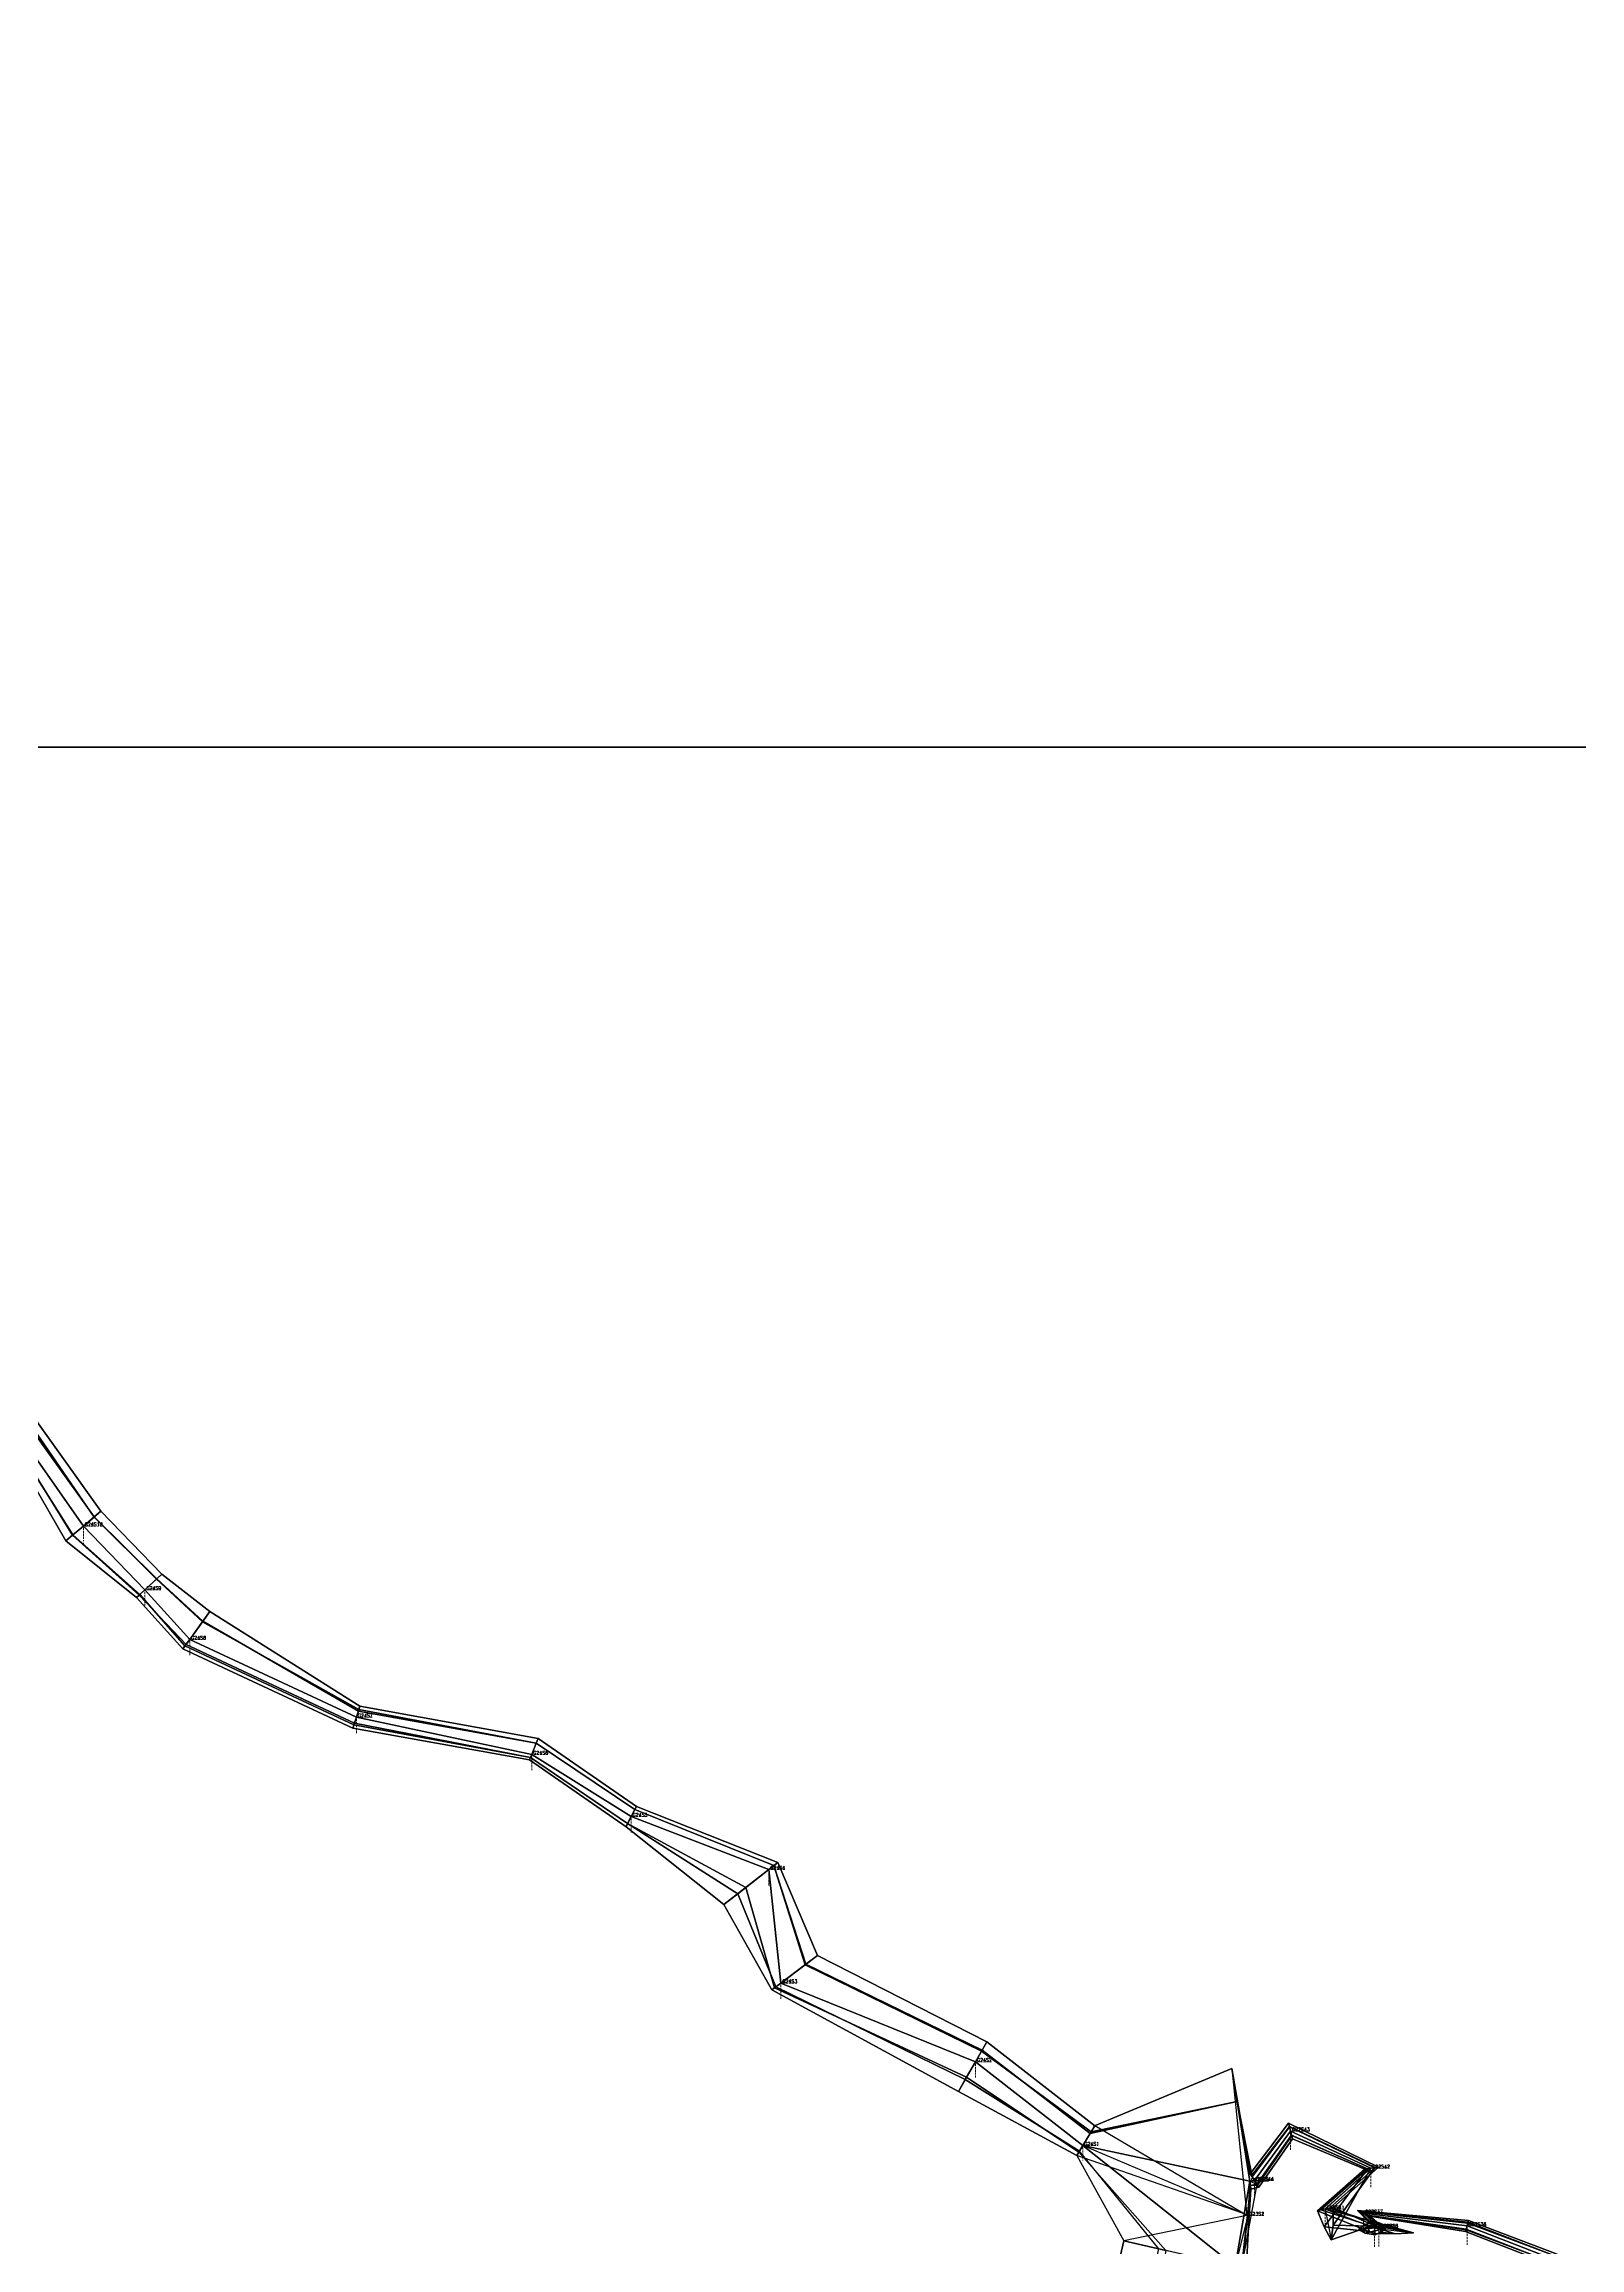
# Model space of a CAD drawing. Extents: x 34233638 to 35010029, y 7400000 to 8016345.
# Drawn here: x 34675981 to 34689414, y 7536872 to 7556151 of the extents above; entities that cross this region are included whole.
import ezdxf

# ---------------------------------------------------------------- set-up
doc = ezdxf.new("R2010")
doc.units = 0
doc.header["$LTSCALE"] = 6
doc.header["$MEASUREMENT"] = 0
doc.layers.get('0').update_dxf_attribs({"linetype": 'CONTINUOUS'})
for name, color, linetype in [('T-3DF1', 245, 'CONTINUOUS'), ('T-3DF2', 243, 'CONTINUOUS'), ('T-3DF3', 241, 'CONTINUOUS'), ('T-3DF4', 243, 'CONTINUOUS'), ('T-3DF5', 245, 'CONTINUOUS'), ('T-3DF6', 247, 'CONTINUOUS'), ('T-3DF7', 249, 'CONTINUOUS'), ('T-3DF8', 247, 'CONTINUOUS'), ('V-FIL', 41, 'CONTINUOUS'), ('V-PROFIL-C', 65, 'CONTINUOUS'), ('V-PROFIL-P', 65, 'CONTINUOUS'), ('V-STATION', 7, 'CONTINUOUS'), ('V-STATION-C1', 7, 'CONTINUOUS'), ('V-STATION-C2', 7, 'CONTINUOUS'), ('X-BOITE-PL', 248, 'CONTINUOUS'), ('X-CONTOUR', 7, 'CONTINUOUS'), ('X-CUBE', 188, 'CONTINUOUS')]:
    doc.layers.add(name, color=color, linetype=linetype)
doc.styles.add('SIMPLEX', font='simplex')

# ---------------------------------------------------------------- blocks, each defined once
blk = doc.blocks.new('CUBEX')
at = {"layer": 'X-CUBE'}
for points in [[(0, 0, 50000), (50000, 0, 50000), (50000, 50000, 50000), (0, 50000, 50000)], [(0, 0, 0), (50000, 0, 0), (50000, 50000, 0), (0, 50000, 0)]]:
    blk.add_polyline3d(points, close=True, dxfattribs=at)
for points in [[(0, 50000, 0), (0, 50000, 50000), (50000, 50000, 50000), (50000, 50000, 0)], [(0, 0, 0), (0, 0, 50000), (50000, 0, 50000), (50000, 0, 0)]]:
    blk.add_polyline3d(points, dxfattribs=at)
blk = doc.blocks.new('CUBE1')
at = {"layer": 'X-CUBE'}
for p in [(150000, 150000, -50000), (150000, 150000, -100000), (150000, 100000, -50000), (150000, 100000, -100000)]:
    blk.add_blockref('CUBEX', p, dxfattribs=at)
blk = doc.blocks.new('BOITE1')
at = {"layer": 'X-BOITE-PL'}
blk.add_polyline3d([(0, 150000, -100000), (500000, 150000, -100000)], dxfattribs=at)
blk = doc.blocks.new('S4')
at = {"layer": 'T-3DF1'}
blk.add_3dface([(27, 231, 950), (22, 263, 1484), (-58, -459, 289), (-14, -469, -56)], dxfattribs=at)
at = {"layer": 'T-3DF3'}
for points in [[(-1380, 719, 570), (-1444, 612, 837), (16, 300, 1950), (-94, 998, 1657)], [(-1444, 612, 837), (-111, -446, 544), (-780, -292, 356), (-1472, 565, 533)], [(16, 300, 1950), (-111, -446, 544), (-1444, 612, 837), (16, 300, 1950)], [(-58, -459, 289), (-111, -446, 544), (16, 300, 1950), (78, 275, 1389)]]:
    blk.add_3dface(points, dxfattribs=at)
at = {"layer": 'T-3DF4'}
for points in [[(-1341, 784, 137), (-1380, 719, 570), (-94, 998, 1657), (-140, 1288, 950)], [(-780, -292, 356), (-1472, 565, 533), (-1495, 527, 137), (-1086, -221, -56)]]:
    blk.add_3dface(points, dxfattribs=at)
at = {"layer": 'T-3DF5'}
for points in [[(-1371, 733, -4), (-1341, 784, 137), (-140, 1288, 950), (-94, 998, 243)], [(-1086, -221, -56), (-717, -306, -246), (-1479, 554, 4), (-1495, 527, 137)]]:
    blk.add_3dface(points, dxfattribs=at)
at = {"layer": 'T-3DF6'}
blk.add_3dface([(-1444, 612, -63), (-1371, 733, -4), (-94, 998, 243), (16, 300, -50)], dxfattribs=at)
at = {"layer": 'T-3DF7'}
for points in [[(-1479, 554, 4), (-1444, 612, -63), (-111, -446, -356), (-717, -306, -246)], [(-1444, 612, -63), (-111, -446, -356), (16, 300, -50), (-1444, 612, -63)]]:
    blk.add_3dface(points, dxfattribs=at)
at = {"layer": 'T-3DF8'}
for points in [[(-111, -446, -356), (-51, -460, -247), (22, 263, 416), (16, 300, -50)], [(-51, -460, -247), (-14, -469, -56), (27, 231, 950), (22, 263, 416)]]:
    blk.add_3dface(points, dxfattribs=at)

msp = doc.modelspace()

# ---------------------------------------------------------------- linework, layer by layer
at = {"layer": 'T-3DF1'}
for points in [[(34676172, 7543059, -50421), (34676230, 7543107, -49988), (34675601, 7544129, -49432), (34675575, 7544093, -50230)], [(34676791, 7542561, -50614), (34676814, 7542582, -50481), (34676230, 7543107, -49988), (34676172, 7543059, -50421)], [(34677196, 7542114, -50425), (34677223, 7542151, -49978), (34676814, 7542582, -50481), (34676791, 7542561, -50614)], [(34678682, 7541420, -50481), (34678696, 7541463, -50034), (34677223, 7542151, -49978), (34677196, 7542114, -50425)], [(34680228, 7541143, -50399), (34680235, 7541161, -50277), (34678696, 7541463, -50034), (34678682, 7541420, -50481)], [(34681071, 7540557, -50309), (34681085, 7540585, -50175), (34680235, 7541161, -50277), (34680228, 7541143, -50399)], [(34681927, 7539875, -50309), (34682050, 7539971, -49758), (34681085, 7540585, -50175), (34681071, 7540557, -50309)], [(34682346, 7539129, -50022), (34682381, 7539155, -49626), (34682050, 7539971, -49758), (34681927, 7539875, -50309)], [(34683978, 7538241, -49665), (34684038, 7538345, -48530), (34682381, 7539155, -49626), (34682346, 7539129, -50022)], [(34685015, 7537682, -49728), (34685038, 7537720, -49332), (34684038, 7538345, -48530), (34683978, 7538241, -49665)], [(34686900, 7537827, -48760), (34686892, 7537859, -48227), (34686588, 7537430, -48476), (34686605, 7537403, -49010)], [(34687534, 7537561, -48706), (34687557, 7537564, -48182), (34686892, 7537859, -48227), (34686900, 7537827, -48760)], [(34687118, 7537198, -48955), (34687176, 7537057, -48603), (34687557, 7537564, -48182), (34687534, 7537561, -48706)], [(34686605, 7537403, -49010), (34686588, 7537430, -48476), (34686532, 7537419, -48381), (34686537, 7537386, -48915)], [(34687611, 7536997, -49123), (34687575, 7537017, -49068), (34687176, 7537057, -48603), (34687118, 7537198, -48955)], [(34688414, 7537015, -47116), (34688418, 7537031, -47049), (34687560, 7537157, -47160), (34687577, 7537149, -47228)], [(34687577, 7537149, -47228), (34687560, 7537157, -47160), (34687695, 7537038, -47402), (34687713, 7537032, -47470)], [(34687713, 7537032, -47470), (34687695, 7537038, -47402), (34687537, 7537000, -47376), (34687623, 7536987, -47467)], [(34687623, 7536987, -47467), (34687537, 7537000, -47376), (34687575, 7537017, -49068), (34687611, 7536997, -49123)], [(34689020, 7536779, -47090), (34689057, 7536787, -46900), (34688418, 7537031, -47049), (34688414, 7537015, -47116)]]:
    msp.add_3dface(points, dxfattribs=at)
at = {"layer": 'T-3DF2'}
for points in [[(34676230, 7543107, -49988), (34676325, 7543187, -49721), (34675634, 7544174, -48730), (34675601, 7544129, -49432)], [(34676814, 7542582, -50481), (34676864, 7542629, -50414), (34676325, 7543187, -49721), (34676230, 7543107, -49988)], [(34677223, 7542151, -49978), (34677255, 7542195, -49625), (34676864, 7542629, -50414), (34676814, 7542582, -50481)], [(34678696, 7541463, -50034), (34678713, 7541515, -49681), (34677255, 7542195, -49625), (34677223, 7542151, -49978)], [(34680235, 7541161, -50277), (34680247, 7541189, -50199), (34678713, 7541515, -49681), (34678696, 7541463, -50034)], [(34681085, 7540585, -50175), (34681116, 7540646, -50109), (34680247, 7541189, -50199), (34680235, 7541161, -50277)], [(34682050, 7539971, -49758), (34682321, 7540183, -49509), (34681116, 7540646, -50109), (34681085, 7540585, -50175)], [(34682381, 7539155, -49626), (34682426, 7539189, -49322), (34682321, 7540183, -49509), (34682050, 7539971, -49758)], [(34684038, 7538345, -48530), (34684128, 7538501, -47665), (34682426, 7539189, -49322), (34682381, 7539155, -49626)], [(34685038, 7537720, -49332), (34685067, 7537768, -49028), (34684128, 7538501, -47665), (34684038, 7538345, -48530)], [(34686892, 7537859, -48227), (34686883, 7537895, -47760), (34686568, 7537462, -48010), (34686588, 7537430, -48476)], [(34687557, 7537564, -48182), (34687584, 7537569, -47706), (34686883, 7537895, -47760), (34686892, 7537859, -48227)], [(34687176, 7537057, -48603), (34687239, 7536943, -48311), (34687584, 7537569, -47706), (34687557, 7537564, -48182)], [(34686588, 7537430, -48476), (34686568, 7537462, -48010), (34686526, 7537455, -47915), (34686532, 7537419, -48381)], [(34688418, 7537031, -47049), (34688427, 7537064, -47016), (34687522, 7537175, -47128), (34687560, 7537157, -47160)], [(34687560, 7537157, -47160), (34687522, 7537175, -47128), (34687656, 7537050, -47370), (34687695, 7537038, -47402)], [(34687575, 7537017, -49068), (34687560, 7537053, -49041), (34687239, 7536943, -48311), (34687176, 7537057, -48603)], [(34687537, 7537000, -47376), (34687481, 7537032, -47320), (34687560, 7537053, -49041), (34687575, 7537017, -49068)], [(34687695, 7537038, -47402), (34687656, 7537050, -47370), (34687481, 7537032, -47320), (34687537, 7537000, -47376)], [(34689057, 7536787, -46900), (34689118, 7536798, -46790), (34688427, 7537064, -47016), (34688418, 7537031, -47049)]]:
    msp.add_3dface(points, dxfattribs=at)
at = {"layer": 'T-3DF3'}
for points in [[(34676325, 7543187, -49721), (34676420, 7543267, -49988), (34675703, 7544270, -49388), (34675634, 7544174, -48730)], [(34676864, 7542629, -50414), (34676968, 7542725, -50473), (34676420, 7543267, -49988), (34676325, 7543187, -49721)], [(34677255, 7542195, -49625), (34677371, 7542354, -49911), (34676968, 7542725, -50473), (34676864, 7542629, -50414)], [(34678713, 7541515, -49681), (34678730, 7541567, -50034), (34677371, 7542354, -49911), (34677255, 7542195, -49625)], [(34680247, 7541189, -50199), (34680286, 7541287, -50259), (34678730, 7541567, -50034), (34678713, 7541515, -49681)], [(34681116, 7540646, -50109), (34681147, 7540706, -50175), (34680286, 7541287, -50259), (34680247, 7541189, -50199)], [(34682321, 7540183, -49509), (34682365, 7540217, -49862), (34681147, 7540706, -50175), (34681116, 7540646, -50109)], [(34682426, 7539189, -49322), (34682645, 7539354, -49546), (34682365, 7540217, -49862), (34682321, 7540183, -49509)], [(34684128, 7538501, -47665), (34684185, 7538601, -48571), (34682645, 7539354, -49546), (34682426, 7539189, -49322)], [(34685067, 7537768, -49028), (34685131, 7537874, -49295), (34684185, 7538601, -48571), (34684128, 7538501, -47665)], [(34686568, 7537462, -48010), (34686548, 7537494, -48476), (34686416, 7538154, -48208), (34686526, 7537455, -47915)], [(34686883, 7537895, -47760), (34686874, 7537932, -48227), (34686548, 7537494, -48476), (34686568, 7537462, -48010)], [(34687584, 7537569, -47706), (34687621, 7537574, -48173), (34686874, 7537932, -48227), (34686883, 7537895, -47760)], [(34687239, 7536943, -48311), (34687255, 7537072, -48603), (34687621, 7537574, -48173), (34687584, 7537569, -47706)], [(34688427, 7537064, -47016), (34688435, 7537097, -47049), (34687485, 7537192, -47160), (34687522, 7537175, -47128)], [(34687522, 7537175, -47128), (34687485, 7537192, -47160), (34687616, 7537063, -47402), (34687656, 7537050, -47370)], [(34687560, 7537053, -49041), (34687585, 7537062, -49075), (34687255, 7537072, -48603), (34687239, 7536943, -48311)], [(34687656, 7537050, -47370), (34687616, 7537063, -47402), (34687529, 7537075, -47376), (34687481, 7537032, -47320)], [(34687481, 7537032, -47320), (34687529, 7537075, -47376), (34687585, 7537062, -49075), (34687560, 7537053, -49041)], [(34689118, 7536798, -46790), (34689179, 7536810, -46900), (34688435, 7537097, -47049), (34688427, 7537064, -47016)]]:
    msp.add_3dface(points, dxfattribs=at)
at = {"layer": 'T-3DF4'}
for points in [[(34676420, 7543267, -49988), (34676478, 7543316, -50421), (34675751, 7544336, -50230), (34675703, 7544270, -49388)], [(34676968, 7542725, -50473), (34677010, 7542765, -50614), (34676478, 7543316, -50421), (34676420, 7543267, -49988)], [(34677371, 7542354, -49911), (34677431, 7542438, -50425), (34677010, 7542765, -50614), (34676968, 7542725, -50473)], [(34678730, 7541567, -50034), (34678744, 7541610, -50481), (34677431, 7542438, -50425), (34677371, 7542354, -49911)], [(34680286, 7541287, -50259), (34680303, 7541328, -50399), (34678744, 7541610, -50481), (34678730, 7541567, -50034)], [(34681147, 7540706, -50175), (34681162, 7540735, -50309), (34680303, 7541328, -50399), (34680286, 7541287, -50259)], [(34682365, 7540217, -49862), (34682400, 7540245, -50309), (34681162, 7540735, -50309), (34681147, 7540706, -50175)], [(34682645, 7539354, -49546), (34682745, 7539430, -50022), (34682400, 7540245, -50309), (34682365, 7540217, -49862)], [(34684185, 7538601, -48571), (34684228, 7538674, -49665), (34682745, 7539430, -50022), (34682645, 7539354, -49546)], [(34685131, 7537874, -49295), (34685170, 7537939, -49728), (34684228, 7538674, -49665), (34684185, 7538601, -48571)], [(34686548, 7537494, -48476), (34686531, 7537521, -49010), (34686370, 7538443, -48915), (34686416, 7538154, -48208)], [(34686874, 7537932, -48227), (34686866, 7537963, -48760), (34686531, 7537521, -49010), (34686548, 7537494, -48476)], [(34687621, 7537574, -48173), (34687653, 7537580, -48706), (34686866, 7537963, -48760), (34686874, 7537932, -48227)], [(34687255, 7537072, -48603), (34687256, 7537225, -48955), (34687653, 7537580, -48706), (34687621, 7537574, -48173)], [(34687585, 7537062, -49075), (34687619, 7537066, -49123), (34687256, 7537225, -48955), (34687255, 7537072, -48603)], [(34688435, 7537097, -47049), (34688439, 7537112, -47116), (34687468, 7537200, -47228), (34687485, 7537192, -47160)], [(34687485, 7537192, -47160), (34687468, 7537200, -47228), (34687598, 7537069, -47470), (34687616, 7537063, -47402)], [(34687616, 7537063, -47402), (34687598, 7537069, -47470), (34687611, 7537106, -47467), (34687529, 7537075, -47376)], [(34687529, 7537075, -47376), (34687611, 7537106, -47467), (34687619, 7537066, -49123), (34687585, 7537062, -49075)], [(34689179, 7536810, -46900), (34689216, 7536817, -47090), (34688439, 7537112, -47116), (34688435, 7537097, -47049)], [(34685731, 7536863, -49509), (34685424, 7536934, -49921), (34685107, 7535566, -50058), (34685384, 7535334, -49426)]]:
    msp.add_3dface(points, dxfattribs=at)
at = {"layer": 'T-3DF5'}
for points in [[(34676478, 7543316, -50421), (34676418, 7543265, -50906), (34675717, 7544289, -50371), (34675751, 7544336, -50230)], [(34677010, 7542765, -50614), (34676964, 7542722, -50882), (34676418, 7543265, -50906), (34676478, 7543316, -50421)], [(34677431, 7542438, -50425), (34677367, 7542349, -50486), (34676964, 7542722, -50882), (34677010, 7542765, -50614)], [(34678744, 7541610, -50481), (34678735, 7541582, -50551), (34677367, 7542349, -50486), (34677431, 7542438, -50425)], [(34680303, 7541328, -50399), (34680286, 7541287, -50538), (34678735, 7541582, -50551), (34678744, 7541610, -50481)], [(34681162, 7540735, -50309), (34681147, 7540706, -50443), (34680286, 7541287, -50538), (34680303, 7541328, -50399)], [(34682400, 7540245, -50309), (34682364, 7540217, -50315), (34681147, 7540706, -50443), (34681162, 7540735, -50309)], [(34682745, 7539430, -50022), (34682639, 7539350, -50158), (34682364, 7540217, -50315), (34682400, 7540245, -50309)], [(34684228, 7538674, -49665), (34684180, 7538592, -49671), (34682639, 7539350, -50158), (34682745, 7539430, -50022)], [(34685170, 7537939, -49728), (34685139, 7537889, -49869), (34684180, 7538592, -49671), (34684228, 7538674, -49665)], [(34686531, 7537521, -49010), (34686542, 7537503, -49080), (34686416, 7538154, -49622), (34686370, 7538443, -48915)], [(34686866, 7537963, -48760), (34686873, 7537935, -48992), (34686542, 7537503, -49080), (34686531, 7537521, -49010)], [(34687653, 7537580, -48706), (34687624, 7537575, -49039), (34686873, 7537935, -48992), (34686866, 7537963, -48760)], [(34687256, 7537225, -48955), (34687225, 7537221, -48960), (34687624, 7537575, -49039), (34687653, 7537580, -48706)], [(34687619, 7537066, -49123), (34687795, 7537035, -49377), (34687225, 7537221, -48960), (34687256, 7537225, -48955)], [(34688439, 7537112, -47116), (34688433, 7537090, -47289), (34687488, 7537191, -47352), (34687468, 7537200, -47228)], [(34687468, 7537200, -47228), (34687488, 7537191, -47352), (34687619, 7537062, -47594), (34687598, 7537069, -47470)], [(34687598, 7537069, -47470), (34687619, 7537062, -47594), (34687659, 7537092, -47517), (34687611, 7537106, -47467)], [(34687611, 7537106, -47467), (34687659, 7537092, -47517), (34687795, 7537035, -49377), (34687619, 7537066, -49123)], [(34689216, 7536817, -47090), (34689179, 7536810, -47358), (34688433, 7537090, -47289), (34688439, 7537112, -47116)], [(34685424, 7536934, -49921), (34685793, 7536849, -50111), (34685497, 7535239, -50167), (34685107, 7535566, -50058)]]:
    msp.add_3dface(points, dxfattribs=at)
at = {"layer": 'T-3DF6'}
for points in [[(34676418, 7543265, -50906), (34676325, 7543187, -51221), (34675634, 7544174, -50430), (34675717, 7544289, -50371)], [(34676964, 7542722, -50882), (34676864, 7542629, -51014), (34676325, 7543187, -51221), (34676418, 7543265, -50906)], [(34677367, 7542349, -50486), (34677255, 7542195, -50525), (34676864, 7542629, -51014), (34676964, 7542722, -50882)], [(34678735, 7541582, -50551), (34678713, 7541515, -50581), (34677255, 7542195, -50525), (34677367, 7542349, -50486)], [(34680286, 7541287, -50538), (34680247, 7541189, -50599), (34678713, 7541515, -50581), (34678735, 7541582, -50551)], [(34681147, 7540706, -50443), (34681116, 7540646, -50509), (34680247, 7541189, -50599), (34680286, 7541287, -50538)], [(34682364, 7540217, -50315), (34682321, 7540183, -50319), (34681116, 7540646, -50509), (34681147, 7540706, -50443)], [(34682639, 7539350, -50158), (34682426, 7539189, -50222), (34682321, 7540183, -50319), (34682364, 7540217, -50315)], [(34684180, 7538592, -49671), (34684128, 7538501, -49675), (34682426, 7539189, -50222), (34682639, 7539350, -50158)], [(34685139, 7537889, -49869), (34685067, 7537768, -49928), (34684128, 7538501, -49675), (34684180, 7538592, -49671)], [(34686542, 7537503, -49080), (34686568, 7537462, -49110), (34686526, 7537455, -49915), (34686416, 7538154, -49622)], [(34686873, 7537935, -48992), (34686883, 7537895, -49160), (34686568, 7537462, -49110), (34686542, 7537503, -49080)], [(34687624, 7537575, -49039), (34687584, 7537569, -49306), (34686883, 7537895, -49160), (34686873, 7537935, -48992)], [(34687225, 7537221, -48960), (34687186, 7537215, -48964), (34687584, 7537569, -49306), (34687624, 7537575, -49039)], [(34687795, 7537035, -49377), (34687958, 7537004, -49614), (34687186, 7537215, -48964), (34687225, 7537221, -48960)], [(34688433, 7537090, -47289), (34688427, 7537064, -47416), (34687522, 7537175, -47428), (34687488, 7537191, -47352)], [(34687488, 7537191, -47352), (34687522, 7537175, -47428), (34687656, 7537050, -47670), (34687619, 7537062, -47594)], [(34687619, 7537062, -47594), (34687656, 7537050, -47670), (34687685, 7537054, -47540), (34687659, 7537092, -47517)], [(34687659, 7537092, -47517), (34687685, 7537054, -47540), (34687958, 7537004, -49614), (34687795, 7537035, -49377)], [(34689179, 7536810, -47358), (34689118, 7536798, -47540), (34688427, 7537064, -47416), (34688433, 7537090, -47289)]]:
    msp.add_3dface(points, dxfattribs=at)
at = {"layer": 'T-3DF7'}
for points in [[(34676325, 7543187, -51221), (34676232, 7543109, -50906), (34675594, 7544119, -50364), (34675634, 7544174, -50430)], [(34676864, 7542629, -51014), (34676820, 7542588, -50857), (34676232, 7543109, -50906), (34676325, 7543187, -51221)], [(34677255, 7542195, -50525), (34677213, 7542138, -50495), (34676820, 7542588, -50857), (34676864, 7542629, -51014)], [(34678713, 7541515, -50581), (34678691, 7541448, -50551), (34677213, 7542138, -50495), (34677255, 7542195, -50525)], [(34680247, 7541189, -50599), (34680235, 7541161, -50520), (34678691, 7541448, -50551), (34678713, 7541515, -50581)], [(34681116, 7540646, -50509), (34681085, 7540585, -50443), (34680235, 7541161, -50520), (34680247, 7541189, -50599)], [(34682321, 7540183, -50319), (34682120, 7540026, -50313), (34681085, 7540585, -50443), (34681116, 7540646, -50509)], [(34682426, 7539189, -50222), (34682371, 7539148, -50156), (34682120, 7540026, -50313), (34682321, 7540183, -50319)], [(34684128, 7538501, -49675), (34684050, 7538367, -49671), (34682371, 7539148, -50156), (34682426, 7539189, -50222)], [(34685067, 7537768, -49928), (34685032, 7537709, -49861), (34684050, 7538367, -49671), (34684128, 7538501, -49675)], [(34686883, 7537895, -49160), (34686893, 7537856, -48992), (34686594, 7537421, -49080), (34686568, 7537462, -49110)], [(34687584, 7537569, -49306), (34687556, 7537564, -49030), (34686893, 7537856, -48992), (34686883, 7537895, -49160)], [(34687186, 7537215, -48964), (34687148, 7537206, -48960), (34687556, 7537564, -49030), (34687584, 7537569, -49306)], [(34686568, 7537462, -49110), (34686594, 7537421, -49080), (34686532, 7537419, -49449), (34686526, 7537455, -49915)], [(34687958, 7537004, -49614), (34687798, 7536996, -49388), (34687148, 7537206, -48960), (34687186, 7537215, -48964)], [(34688427, 7537064, -47416), (34688420, 7537037, -47289), (34687557, 7537159, -47352), (34687522, 7537175, -47428)], [(34687522, 7537175, -47428), (34687557, 7537159, -47352), (34687692, 7537039, -47594), (34687656, 7537050, -47670)], [(34687656, 7537050, -47670), (34687692, 7537039, -47594), (34687668, 7537010, -47517), (34687685, 7537054, -47540)], [(34687685, 7537054, -47540), (34687668, 7537010, -47517), (34687798, 7536996, -49388), (34687958, 7537004, -49614)], [(34689118, 7536798, -47540), (34689057, 7536787, -47358), (34688420, 7537037, -47289), (34688427, 7537064, -47416)]]:
    msp.add_3dface(points, dxfattribs=at)
at = {"layer": 'T-3DF8'}
for points in [[(34676232, 7543109, -50906), (34676172, 7543059, -50421), (34675575, 7544093, -50230), (34675594, 7544119, -50364)], [(34676820, 7542588, -50857), (34676791, 7542561, -50614), (34676172, 7543059, -50421), (34676232, 7543109, -50906)], [(34677213, 7542138, -50495), (34677196, 7542114, -50425), (34676791, 7542561, -50614), (34676820, 7542588, -50857)], [(34678691, 7541448, -50551), (34678682, 7541420, -50481), (34677196, 7542114, -50425), (34677213, 7542138, -50495)], [(34680235, 7541161, -50520), (34680228, 7541143, -50399), (34678682, 7541420, -50481), (34678691, 7541448, -50551)], [(34681085, 7540585, -50443), (34681071, 7540557, -50309), (34680228, 7541143, -50399), (34680235, 7541161, -50520)], [(34682120, 7540026, -50313), (34681927, 7539875, -50309), (34681071, 7540557, -50309), (34681085, 7540585, -50443)], [(34682371, 7539148, -50156), (34682346, 7539129, -50022), (34681927, 7539875, -50309), (34682120, 7540026, -50313)], [(34684050, 7538367, -49671), (34683978, 7538241, -49665), (34682346, 7539129, -50022), (34682371, 7539148, -50156)], [(34685032, 7537709, -49861), (34685015, 7537682, -49728), (34683978, 7538241, -49665), (34684050, 7538367, -49671)], [(34686893, 7537856, -48992), (34686900, 7537827, -48760), (34686605, 7537403, -49010), (34686594, 7537421, -49080)], [(34687556, 7537564, -49030), (34687534, 7537561, -48706), (34686900, 7537827, -48760), (34686893, 7537856, -48992)], [(34687148, 7537206, -48960), (34687118, 7537198, -48955), (34687534, 7537561, -48706), (34687556, 7537564, -49030)], [(34686594, 7537421, -49080), (34686605, 7537403, -49010), (34686537, 7537386, -48915), (34686532, 7537419, -49449)], [(34687798, 7536996, -49388), (34687611, 7536997, -49123), (34687118, 7537198, -48955), (34687148, 7537206, -48960)], [(34688420, 7537037, -47289), (34688414, 7537015, -47116), (34687577, 7537149, -47228), (34687557, 7537159, -47352)], [(34687557, 7537159, -47352), (34687577, 7537149, -47228), (34687713, 7537032, -47470), (34687692, 7537039, -47594)], [(34687668, 7537010, -47517), (34687623, 7536987, -47467), (34687611, 7536997, -49123), (34687798, 7536996, -49388)], [(34687692, 7537039, -47594), (34687713, 7537032, -47470), (34687623, 7536987, -47467), (34687668, 7537010, -47517)], [(34689057, 7536787, -47358), (34689020, 7536779, -47090), (34688414, 7537015, -47116), (34688420, 7537037, -47289)]]:
    msp.add_3dface(points, dxfattribs=at)
at = {"layer": 'V-FIL'}
for points in [[(34676325, 7543187, -50421), (34675634, 7544174, -50230)], [(34676864, 7542629, -50614), (34676325, 7543187, -50421)], [(34677255, 7542195, -50425), (34676864, 7542629, -50614)], [(34678713, 7541515, -50481), (34677255, 7542195, -50425)], [(34680247, 7541189, -50399), (34678713, 7541515, -50481)], [(34681116, 7540646, -50309), (34680247, 7541189, -50399)], [(34682321, 7540183, -50309), (34681116, 7540646, -50309)], [(34682426, 7539189, -50022), (34682321, 7540183, -50309)], [(34684128, 7538501, -49665), (34682426, 7539189, -50022)], [(34685067, 7537768, -49728), (34684128, 7538501, -49665)], [(34686510, 7537155, -49865), (34685067, 7537768, -49728)], [(34686883, 7537895, -48760), (34686568, 7537462, -49010)], [(34687584, 7537569, -48706), (34686883, 7537895, -48760)], [(34687187, 7537211, -48955), (34687584, 7537569, -48706)], [(34686526, 7537455, -48915), (34686510, 7537155, -48915)], [(34686568, 7537462, -49010), (34686526, 7537455, -48915)], [(34687617, 7537046, -49123), (34687187, 7537211, -48955)], [(34688427, 7537064, -47116), (34687522, 7537175, -47228)], [(34687522, 7537175, -47228), (34687656, 7537050, -47470)], [(34686510, 7537155, -49865), (34686399, 7536709, -49921)], [(34686510, 7537155, -48915), (34686510, 7537155, -49865)], [(34687656, 7537050, -47470), (34687617, 7537046, -47467)], [(34687617, 7537046, -47467), (34687617, 7537046, -49123)], [(34689118, 7536798, -47090), (34688427, 7537064, -47116)]]:
    msp.add_polyline3d(points, dxfattribs=at)
at = {"layer": 'V-PROFIL-C'}
for points in [[(34676325, 7543187, -50421), (34676325, 7543187, -49721)], [(34676325, 7543187, -50421), (34676325, 7543187, -51221)], [(34676864, 7542629, -50614), (34676864, 7542629, -50414)], [(34676864, 7542629, -50614), (34676864, 7542629, -51014)], [(34677255, 7542195, -50425), (34677255, 7542195, -49625)], [(34677255, 7542195, -50425), (34677255, 7542195, -50525)], [(34678713, 7541515, -50481), (34678713, 7541515, -49681)], [(34678713, 7541515, -50481), (34678713, 7541515, -50581)], [(34680247, 7541189, -50399), (34680247, 7541189, -50199)], [(34680247, 7541189, -50399), (34680247, 7541189, -50599)], [(34681116, 7540646, -50309), (34681116, 7540646, -50109)], [(34681116, 7540646, -50309), (34681116, 7540646, -50509)], [(34682321, 7540183, -50309), (34682321, 7540183, -49509)], [(34682321, 7540183, -50309), (34682321, 7540183, -50319)], [(34682426, 7539189, -50022), (34682426, 7539189, -49322)], [(34682426, 7539189, -50022), (34682426, 7539189, -50222)], [(34684128, 7538501, -49665), (34684128, 7538501, -47665)], [(34684128, 7538501, -49665), (34684128, 7538501, -49675)], [(34685067, 7537768, -49728), (34685067, 7537768, -49028)], [(34685067, 7537768, -49728), (34685067, 7537768, -49928)], [(34686883, 7537895, -48760), (34686883, 7537895, -47760)], [(34686883, 7537895, -48760), (34686883, 7537895, -49160)], [(34687584, 7537569, -48706), (34687584, 7537569, -47706)], [(34687584, 7537569, -48706), (34687584, 7537569, -49306)], [(34686526, 7537455, -48915), (34686526, 7537455, -47915)], [(34686526, 7537455, -48915), (34686526, 7537455, -49915)], [(34686526, 7537455, -48915), (34686526, 7537455, -47915)], [(34686526, 7537455, -48915), (34686526, 7537455, -49915)], [(34686568, 7537462, -49010), (34686568, 7537462, -48010)], [(34686568, 7537462, -49010), (34686568, 7537462, -49110)], [(34687187, 7537211, -48955), (34687186, 7537215, -48964)], [(34687187, 7537211, -48955), (34687239, 7536943, -48311)], [(34687522, 7537175, -47228), (34687522, 7537175, -47128)], [(34687522, 7537175, -47228), (34687522, 7537175, -47428)], [(34686510, 7537155, -48915), (34686510, 7537155, -48905)], [(34686510, 7537155, -48915), (34686510, 7537155, -48925)], [(34686510, 7537155, -49865), (34686510, 7537155, -49855)], [(34686510, 7537155, -49865), (34686510, 7537155, -49875)], [(34686510, 7537155, -49865), (34686510, 7537155, -49855)], [(34686510, 7537155, -49865), (34686510, 7537155, -49875)], [(34686510, 7537155, -49865), (34686510, 7537155, -49855)], [(34686510, 7537155, -49865), (34686510, 7537155, -49875)], [(34687617, 7537046, -47467), (34687481, 7537032, -47320)], [(34687617, 7537046, -49123), (34687560, 7537053, -49041)], [(34687617, 7537046, -47467), (34687685, 7537054, -47540)], [(34687617, 7537046, -49123), (34687958, 7537004, -49614)], [(34687656, 7537050, -47470), (34687656, 7537050, -47370)], [(34687656, 7537050, -47470), (34687656, 7537050, -47670)], [(34688427, 7537064, -47116), (34688427, 7537064, -47016)], [(34688427, 7537064, -47116), (34688427, 7537064, -47416)]]:
    msp.add_polyline3d(points, dxfattribs=at)
at = {"layer": 'V-PROFIL-P'}
for points in [[(34676325, 7543187, -50421), (34676172, 7543059, -50421)], [(34676325, 7543187, -50421), (34676478, 7543316, -50421)], [(34676864, 7542629, -50614), (34677010, 7542765, -50614)], [(34676864, 7542629, -50614), (34676791, 7542561, -50614)], [(34677255, 7542195, -50425), (34677431, 7542438, -50425)], [(34677255, 7542195, -50425), (34677196, 7542114, -50425)], [(34678713, 7541515, -50481), (34678744, 7541610, -50481)], [(34678713, 7541515, -50481), (34678682, 7541420, -50481)], [(34680247, 7541189, -50399), (34680303, 7541328, -50399)], [(34680247, 7541189, -50399), (34680228, 7541143, -50399)], [(34681116, 7540646, -50309), (34681071, 7540557, -50309)], [(34681116, 7540646, -50309), (34681162, 7540735, -50309)], [(34682321, 7540183, -50309), (34682400, 7540245, -50309)], [(34682321, 7540183, -50309), (34681927, 7539875, -50309)], [(34682426, 7539189, -50022), (34682745, 7539430, -50022)], [(34682426, 7539189, -50022), (34682346, 7539129, -50022)], [(34684128, 7538501, -49665), (34684228, 7538674, -49665)], [(34684128, 7538501, -49665), (34683978, 7538241, -49665)], [(34686526, 7537455, -48915), (34686370, 7538443, -48915)], [(34686526, 7537455, -48915), (34686370, 7538443, -48915)], [(34685067, 7537768, -49728), (34685170, 7537939, -49728)], [(34686883, 7537895, -48760), (34686866, 7537963, -48760)], [(34685067, 7537768, -49728), (34685015, 7537682, -49728)], [(34686883, 7537895, -48760), (34686900, 7537827, -48760)], [(34687584, 7537569, -48706), (34687534, 7537561, -48706)], [(34687584, 7537569, -48706), (34687653, 7537580, -48706)], [(34686526, 7537455, -48915), (34686537, 7537386, -48915)], [(34686526, 7537455, -48915), (34686537, 7537386, -48915)], [(34686568, 7537462, -49010), (34686531, 7537521, -49010)], [(34686568, 7537462, -49010), (34686605, 7537403, -49010)], [(34686510, 7537155, -48915), (34686500, 7537156, -48915)], [(34686510, 7537155, -49865), (34686500, 7537156, -49865)], [(34686510, 7537155, -49865), (34686500, 7537156, -49865)], [(34686510, 7537155, -49865), (34686500, 7537156, -49865)], [(34687187, 7537211, -48955), (34687118, 7537198, -48955)], [(34687187, 7537211, -48955), (34687256, 7537225, -48955)], [(34687522, 7537175, -47228), (34687468, 7537200, -47228)], [(34687522, 7537175, -47228), (34687577, 7537149, -47228)], [(34686510, 7537155, -48915), (34686520, 7537155, -48915)], [(34686510, 7537155, -49865), (34686520, 7537155, -49865)], [(34686510, 7537155, -49865), (34686520, 7537155, -49865)], [(34686510, 7537155, -49865), (34686520, 7537155, -49865)], [(34687656, 7537050, -47470), (34687598, 7537069, -47470)], [(34687617, 7537046, -47467), (34687611, 7537106, -47467)], [(34687617, 7537046, -49123), (34687611, 7536997, -49123)], [(34687617, 7537046, -49123), (34687619, 7537066, -49123)], [(34687617, 7537046, -47467), (34687623, 7536987, -47467)], [(34687656, 7537050, -47470), (34687713, 7537032, -47470)], [(34688427, 7537064, -47116), (34688414, 7537015, -47116)], [(34688427, 7537064, -47116), (34688439, 7537112, -47116)], [(34686399, 7536709, -49921), (34685424, 7536934, -49921)]]:
    msp.add_polyline3d(points, dxfattribs=at)
at = {"layer": 'X-CONTOUR'}
for p, q in [((34676478, 7543316, -100000), (34675751, 7544336, -100000)), ((34676172, 7543059, -100000), (34675575, 7544093, -100000)), ((34677010, 7542765, -100000), (34676478, 7543316, -100000)), ((34676791, 7542561, -100000), (34676172, 7543059, -100000)), ((34677431, 7542438, -100000), (34677010, 7542765, -100000)), ((34677196, 7542114, -100000), (34676791, 7542561, -100000)), ((34678744, 7541610, -100000), (34677431, 7542438, -100000)), ((34678682, 7541420, -100000), (34677196, 7542114, -100000)), ((34680303, 7541328, -100000), (34678744, 7541610, -100000)), ((34680228, 7541143, -100000), (34678682, 7541420, -100000)), ((34681162, 7540735, -100000), (34680303, 7541328, -100000)), ((34681071, 7540557, -100000), (34680228, 7541143, -100000)), ((34682400, 7540245, -100000), (34681162, 7540735, -100000)), ((34681927, 7539875, -100000), (34681071, 7540557, -100000)), ((34682745, 7539430, -100000), (34682400, 7540245, -100000)), ((34682346, 7539129, -100000), (34681927, 7539875, -100000)), ((34684228, 7538674, -100000), (34682745, 7539430, -100000)), ((34683978, 7538241, -100000), (34682346, 7539129, -100000)), ((34685170, 7537939, -100000), (34684228, 7538674, -100000)), ((34686531, 7537521, -100000), (34686370, 7538443, -100000)), ((34686370, 7538443, -100000), (34686500, 7537156, -100000)), ((34685015, 7537682, -100000), (34683978, 7538241, -100000)), ((34686500, 7537156, -100000), (34685170, 7537939, -100000)), ((34686866, 7537963, -100000), (34686531, 7537521, -100000)), ((34687653, 7537580, -100000), (34686866, 7537963, -100000)), ((34686900, 7537827, -100000), (34686605, 7537403, -100000)), ((34687534, 7537561, -100000), (34686900, 7537827, -100000)), ((34686520, 7537155, -100000), (34685015, 7537682, -100000)), ((34687118, 7537198, -100000), (34687534, 7537561, -100000)), ((34687256, 7537225, -100000), (34687653, 7537580, -100000)), ((34686537, 7537386, -100000), (34686520, 7537155, -100000)), ((34686605, 7537403, -100000), (34686537, 7537386, -100000)), ((34686500, 7537156, -100000), (34685424, 7536934, -100000)), ((34686500, 7537156, -100000), (34686500, 7537156, -100000)), ((34687611, 7536997, -100000), (34687118, 7537198, -100000)), ((34687619, 7537066, -100000), (34687256, 7537225, -100000)), ((34688439, 7537112, -100000), (34687468, 7537200, -100000)), ((34687468, 7537200, -100000), (34687598, 7537069, -100000)), ((34686520, 7537155, -100000), (34686496, 7536687, -100000)), ((34686520, 7537155, -100000), (34686520, 7537155, -100000)), ((34688414, 7537015, -100000), (34687577, 7537149, -100000)), ((34687577, 7537149, -100000), (34687713, 7537032, -100000)), ((34687598, 7537069, -100000), (34687611, 7537106, -100000)), ((34687611, 7537106, -100000), (34687619, 7537066, -100000)), ((34687623, 7536987, -100000), (34687611, 7536997, -100000)), ((34687713, 7537032, -100000), (34687623, 7536987, -100000)), ((34689020, 7536779, -100000), (34688414, 7537015, -100000)), ((34689216, 7536817, -100000), (34688439, 7537112, -100000)), ((34685424, 7536934, -100000), (34685107, 7535566, -100000))]:
    msp.add_line(p, q, dxfattribs=at)

# ---------------------------------------------------------------- block references
for name in ['CUBE1', 'BOITE1']:
    msp.add_blockref(name, (34500000, 7400000))
at = {"layer": 'T-3DF1'}
msp.add_blockref('S4', (34686510, 7537155, -49865), dxfattribs=at)

# ---------------------------------------------------------------- texts
at = {"layer": 'V-STATION', "style": 'SIMPLEX'}
for s, p in [('.G24S10', (34676325, 7543187, -50421)), ('.G24S9', (34676864, 7542629, -50614)), ('.G24S8', (34677255, 7542195, -50425)), ('.G24S7', (34678713, 7541515, -50481)), ('.G24S6', (34680247, 7541189, -50399)), ('.G24S5', (34681116, 7540646, -50309)), ('.G24S4', (34682321, 7540183, -50309)), ('.G24S3', (34682426, 7539189, -50022)), ('.G24S2', (34684128, 7538501, -49665)), ('.G24S1', (34685067, 7537768, -49728)), ('.G22S43', (34686883, 7537895, -48760)), ('.G22S42', (34687584, 7537569, -48706)), ('.G22S45', (34686526, 7537455, -48915)), ('.G22S44', (34686568, 7537462, -49010)), ('.G23S1', (34686510, 7537155, -48915)), ('.G23S2', (34686510, 7537155, -49865)), ('.G22S41', (34687187, 7537211, -48955)), ('.G22S37', (34687522, 7537175, -47228)), ('.G22S39', (34687617, 7537046, -47467)), ('.G22S40', (34687617, 7537046, -49123)), ('.G22S38', (34687656, 7537050, -47470)), ('.G22S36', (34688427, 7537064, -47116))]:
    msp.add_text(s, height=30, dxfattribs=at).set_placement(p)
at = {"layer": 'V-STATION-C1', "extrusion": (5.32184e-17, -1, 2.66092e-16), "style": 'SIMPLEX'}
for s, p in [('.G24S10', (34676325, -50421, -7543187)), ('.G24S9', (34676864, -50614, -7542629)), ('.G24S8', (34677255, -50425, -7542195)), ('.G24S7', (34678713, -50481, -7541515)), ('.G24S6', (34680247, -50399, -7541189)), ('.G24S5', (34681116, -50309, -7540646)), ('.G24S4', (34682321, -50309, -7540183)), ('.G24S3', (34682426, -50022, -7539189)), ('.G24S2', (34684128, -49665, -7538501)), ('.G24S1', (34685067, -49728, -7537768)), ('.G22S43', (34686883, -48760, -7537895)), ('.G22S42', (34687584, -48706, -7537569)), ('.G22S45', (34686526, -48915, -7537455)), ('.G22S44', (34686568, -49010, -7537462)), ('.G22S41', (34687187, -48955, -7537211)), ('.G22S37', (34687522, -47228, -7537175)), ('.G23S1', (34686510, -48915, -7537155)), ('.G23S2', (34686510, -49865, -7537155)), ('.G22S39', (34687617, -47467, -7537046)), ('.G22S40', (34687617, -49123, -7537046)), ('.G22S38', (34687656, -47470, -7537050)), ('.G22S36', (34688427, -47116, -7537064))]:
    msp.add_text(s, height=30, dxfattribs=at).set_placement(p)
at = {"layer": 'V-STATION-C2', "extrusion": (-1, -3.87043e-15, 7.74086e-15), "style": 'SIMPLEX'}
for s, p in [('.G24S10', (-7543187, -50421, -34676325)), ('.G24S9', (-7542629, -50614, -34676864)), ('.G24S8', (-7542195, -50425, -34677255)), ('.G24S7', (-7541515, -50481, -34678713)), ('.G24S6', (-7541189, -50399, -34680247)), ('.G24S5', (-7540646, -50309, -34681116)), ('.G24S4', (-7540183, -50309, -34682321)), ('.G24S3', (-7539189, -50022, -34682426)), ('.G24S2', (-7538501, -49665, -34684128)), ('.G24S1', (-7537768, -49728, -34685067)), ('.G22S43', (-7537895, -48760, -34686883)), ('.G22S42', (-7537569, -48706, -34687584)), ('.G22S45', (-7537455, -48915, -34686526)), ('.G22S44', (-7537462, -49010, -34686568)), ('.G22S41', (-7537211, -48955, -34687187)), ('.G22S37', (-7537175, -47228, -34687522)), ('.G23S1', (-7537155, -48915, -34686510)), ('.G23S2', (-7537155, -49865, -34686510)), ('.G22S39', (-7537046, -47467, -34687617)), ('.G22S40', (-7537046, -49123, -34687617)), ('.G22S38', (-7537050, -47470, -34687656)), ('.G22S36', (-7537064, -47116, -34688427))]:
    msp.add_text(s, height=30, dxfattribs=at).set_placement(p)

doc.saveas('drawing.dxf')
